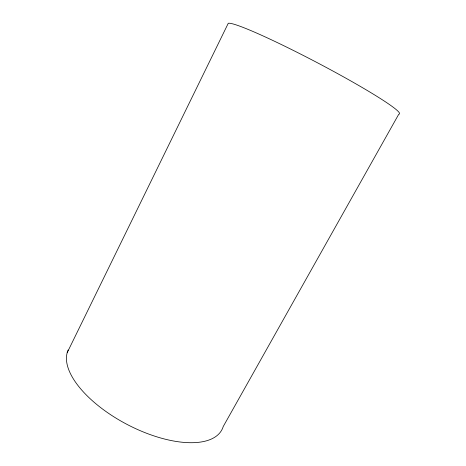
<?xml version="1.0" encoding="UTF-8"?>
<svg xmlns="http://www.w3.org/2000/svg" width="466" height="466" viewBox="0 0 466 466"><rect width="100%" height="100%" fill="white"/><g stroke="black" fill="none" stroke-linecap="round" stroke-linejoin="round"><path stroke-width="0.7" d="M67.197 352.663L228.258 23.3A97.015 7.066 27.7 0 1 324.633 66.586A97.015 7.066 27.7 0 1 398.75 114.252L223.22 426.541A86.594 39.447 27.7 0 1 131.167 426.507A86.594 39.447 27.7 0 1 68.17 350.03"/></g></svg>
